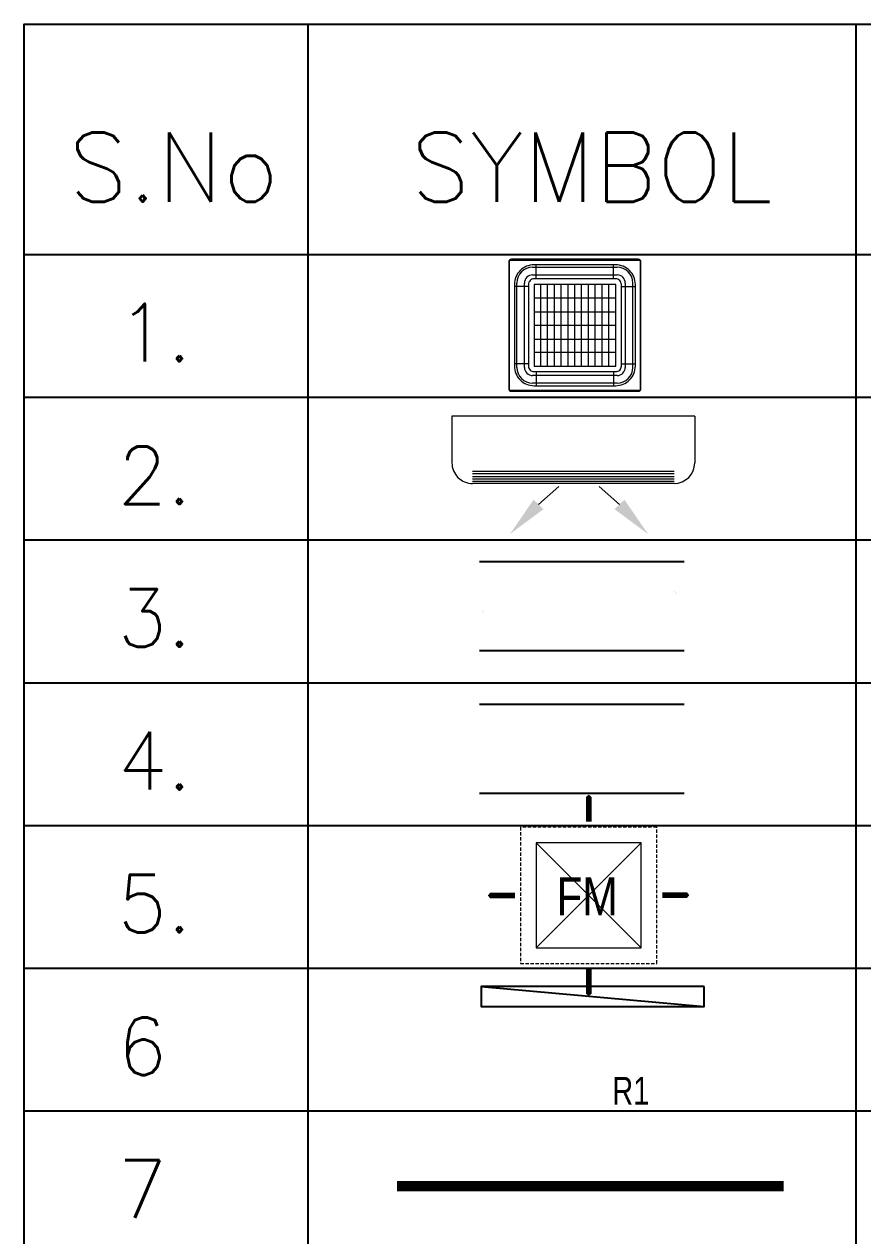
# Model space of a CAD drawing. Header units: millimetres. Extents: x 3552052 to 4144896, y -707811 to -630695.
# Drawn here: x 4025804 to 4027501, y -663655 to -661202 of the extents above; entities that cross this region are included whole.
import ezdxf

# ---------------------------------------------------------------- set-up
doc = ezdxf.new("R2010")
doc.units = ezdxf.units.MM
doc.header["$LTSCALE"] = 6
doc.header["$MEASUREMENT"] = 0
doc.linetypes.add('ACAD_ISO04W100', pattern=[30, 24, -3, 0, -3])
doc.linetypes.add('DASHED', pattern=[0.75, 0.5, -0.25])
for name, color, linetype, lineweight in [('axes', 40, 'ACAD_ISO04W100', 0), ('ELE-LIGHTING WIRRING', 7, 'CONTINUOUS', 0), ('HTL-AC UNIT', 5, 'CONTINUOUS', 0), ('HVAC_HI_WALL_1TR', 1, 'CONTINUOUS', 0), ('M HVAC HIGH WALL UNIT', 3, 'CONTINUOUS', 0), ('MEP_HVAC_COPPER_PIPE', 5, 'CONTINUOUS', 0), ('MEP_HVAC_RA_DUCT', 1, 'CONTINUOUS', 0), ('MEP_HVAC_RA_RAISERS', 3, 'CONTINUOUS', 0), ('MEP_HVAC_SUPPLY_AIR_DUCT', 3, 'CONTINUOUS', 0), ('MEP_HVAC_SUPPLY_DIFFUSER', 5, 'CONTINUOUS', 0), ('Supply Diffusers', 3, 'CONTINUOUS', 0)]:
    doc.layers.add(name, color=color, linetype=linetype, lineweight=lineweight)
doc.styles.add('ARIEL', font='sanss___.ttf', dxfattribs={"width": 0.75})
doc.styles.add('ROMAN', font='arial.ttf', dxfattribs={"width": 0.8})
doc.styles.get("Standard").update_dxf_attribs({"font": 'SIMPLEX'})

# ---------------------------------------------------------------- blocks, each defined once
blk = doc.blocks.new('CASSETTE UNIT - 3TR')
at = {"layer": 'HTL-AC UNIT', "color": 3}
for p, q in [((953753.2, -137420.8), (954583.3, -137420.8)), ((953753.2, -138250.3), (953753.2, -137420.8)), ((954583.3, -137420.8), (954583.3, -138250.3)), ((953951.9, -138095), (953951.9, -137576.1)), ((953995.2, -138095), (953995.2, -137576.1)), ((954038.4, -138095), (954038.4, -137576.1)), ((954081.7, -138095), (954081.7, -137576.1)), ((954124.9, -138095), (954124.9, -137576.1)), ((954168.2, -138095), (954168.2, -137576.1)), ((954211.4, -138095), (954211.4, -137576.1)), ((954254.8, -138095), (954254.8, -137576.1)), ((954298.1, -138095), (954298.1, -137576.1)), ((954341.3, -138095), (954341.3, -137576.1)), ((954384.6, -138095), (954384.6, -137576.1)), ((954428, -137663.5), (953908.5, -137663.5)), ((953908.5, -137750), (954428, -137750)), ((954428, -137836.5), (953908.5, -137836.5)), ((953908.5, -137923.1), (954428, -137923.1)), ((954428, -138009.6), (953908.5, -138009.6)), ((954583.3, -138250.3), (953753.2, -138250.3))]:
    blk.add_line(p, q, dxfattribs=at)
at = {"layer": 'HTL-AC UNIT', "color": 1}
for p, q in [((953899.9, -137466.7), (954436.6, -137466.7)), ((953899.9, -137515.2), (954436.6, -137515.2)), ((953799.1, -138103.6), (953799.1, -137567.5)), ((953847.6, -138103.6), (953847.6, -137567.5)), ((954488.9, -137567.5), (954488.9, -138103.6)), ((954537.4, -138103.6), (954537.4, -137567.5)), ((954436.6, -138155.9), (953899.9, -138155.9)), ((954436.6, -138204.4), (953899.9, -138204.4))]:
    blk.add_line(p, q, dxfattribs=at)
at = {"layer": 'HTL-AC UNIT', "color": 8}
for p, q in [((953921.7, -137540.4), (953921.7, -137451.2)), ((954414.8, -137540.4), (954414.8, -137451.2)), ((953872.8, -137589.3), (953783.6, -137589.3)), ((954463.7, -137589.3), (954552.9, -137589.3)), ((953872.8, -138081.8), (953783.6, -138081.8)), ((954463.7, -138081.8), (954552.9, -138081.8)), ((953921.7, -138130.7), (953921.7, -138219.9)), ((954414.8, -138130.7), (954414.8, -138219.9))]:
    blk.add_line(p, q, dxfattribs=at)
at = {"layer": 'HTL-AC UNIT', "color": 3}
blk.add_lwpolyline([(953765.8, -138255.6), (954570.7, -138255.6, 0.414214), (954588.5, -138237.7), (954588.5, -137433.4, 0.414214), (954570.7, -137415.6), (953765.8, -137415.6, 0.414214), (953747.9, -137433.4), (953747.9, -138237.7, 0.414214)], format="xyb", close=True, dxfattribs=at)
at = {"layer": 'HTL-AC UNIT', "color": 8}
for points in [[(953908.5, -138219.9), (954428, -138219.9, 0.414214), (954552.9, -138095), (954552.9, -137576.1, 0.414214), (954428, -137451.2), (953908.5, -137451.2, 0.414214), (953783.6, -137576.1), (953783.6, -138095, 0.414214)], [(953908.5, -138130.7), (954428, -138130.7, 0.414214), (954463.7, -138095), (954463.7, -137576.1, 0.414214), (954428, -137540.4), (953908.5, -137540.4, 0.414214), (953872.8, -137576.1), (953872.8, -138095, 0.414214)]]:
    blk.add_lwpolyline(points, format="xyb", close=True, dxfattribs=at)
blk.add_lwpolyline([(953908.5, -138095), (954428, -138095), (954428, -137576.1), (953908.5, -137576.1)], close=True, dxfattribs=at)
at = {"layer": 'HTL-AC UNIT', "color": 1}
for centre, radius, start, end in [((953899.9, -137567.5), 100.7, 90, 180), ((954436.6, -137567.5), 100.7, 0, 90), ((953899.9, -137567.5), 52.3, 90, 180), ((954436.6, -137567.5), 52.3, 0, 90), ((953899.9, -138103.6), 100.7, 180, 270), ((953899.9, -138103.6), 52.3, 180, 270), ((954436.6, -138103.6), 52.3, 270, 0), ((954436.6, -138103.6), 100.7, 270, 0)]:
    blk.add_arc(centre, radius, start, end, dxfattribs=at)
blk = doc.blocks.new('HI WALL SPLIT AC UNIT 1TR')
at = {"layer": 'M HVAC HIGH WALL UNIT', "color": 1, "lineweight": 5}
for p, q in [((1294404.3, -128752), (1294404.3, -129681)), ((1294404.3, -128752), (1294583.6, -128752)), ((1294662.3, -128830.7), (1294662.3, -129602.2)), ((1294404.3, -129681), (1294583.6, -129681))]:
    blk.add_line(p, q, dxfattribs=at)
at = {"layer": 'M HVAC HIGH WALL UNIT', "color": 8, "lineweight": 5}
for p, q in [((1294616.1, -128830.7), (1294616.1, -129602.2)), ((1294625.4, -128830.7), (1294625.4, -129602.2)), ((1294636.9, -128830.7), (1294636.9, -129602.2)), ((1294646.2, -128830.7), (1294646.2, -129602.2)), ((1294655.4, -128830.7), (1294655.4, -129602.2))]:
    blk.add_line(p, q, dxfattribs=at)
at = {"layer": 'M HVAC HIGH WALL UNIT', "color": 7, "lineweight": 5}
for p, q in [((1294742.7, -129039.8), (1294673.6, -129117.4)), ((1294742.7, -129349.7), (1294673.6, -129272.1))]:
    blk.add_line(p, q, dxfattribs=at)
at = {"layer": 'M HVAC HIGH WALL UNIT', "color": 1, "lineweight": 5}
for centre, start, end in [((1294583.6, -128830.7), 0, 90), ((1294583.6, -129602.2), 270, 0)]:
    blk.add_arc(centre, 78.8, start, end, dxfattribs=at)
at = {"layer": 'M HVAC HIGH WALL UNIT', "color": 7, "lineweight": 5}
for points in [[(1294760.9, -129058.7), (1294724.5, -129020.9), (1294856.2, -128930.6)], [(1294760.9, -129330.8), (1294724.5, -129368.6), (1294856.2, -129458.9)]]:
    blk.add_solid(points, dxfattribs=at)
blk = doc.blocks.new('FM3')
at = {"layer": 'Supply Diffusers'}
for p, q in [((234.6, -234.9), (-235.4, 235.1)), ((-235.4, -234.9), (234.6, 235.1))]:
    blk.add_line(p, q, dxfattribs=at)
at = {"layer": 'Supply Diffusers', "color": 7}
for points in [[(0.6, 451.1, 0, 150, 0), (0.6, 390.6, 25, 25, 0), (0.6, 330.1, 25, 25, 0)], [(-451.4, -0.9, 0, 150, 0), (-390.9, -0.9, 25, 25, 0), (-330.4, -0.9, 25, 25, 0)], [(450.6, 1.1, 0, 150, 0), (390.1, 1.1, 25, 25, 0), (329.6, 1.1, 25, 25, 0)], [(0.6, -450.9, 0, 150, 0), (0.6, -390.4, 25, 25, 0), (0.6, -329.9, 25, 25, 0)]]:
    blk.add_lwpolyline(points, format="xyseb", dxfattribs=at)
at = {"layer": 'Supply Diffusers', "linetype": 'DASHED', "ltscale": 5}
blk.add_lwpolyline([(-305.4, -304.9), (304.6, -304.9), (304.6, 305.1), (-305.4, 305.1)], close=True, dxfattribs=at)
at = {"layer": 'Supply Diffusers'}
blk.add_lwpolyline([(-235.4, -234.9), (234.6, -234.9), (234.6, 235.1), (-235.4, 235.1)], close=True, dxfattribs=at)
at = {"layer": 'Supply Diffusers', "style": 'ROMAN', "width": 0.8}
blk.add_text('FM', height=170, dxfattribs=at).set_placement((-144.4, -89.7))
blk = doc.blocks.new('SA DIFFUSER 600X600MM')
at = {"layer": 'Supply Diffusers', "color": 1, "xscale": 0.9836065573758823, "yscale": 0.9836065573758823, "zscale": 0.9836065573758823}
blk.add_blockref('FM3', (1302829.9, -127949.5, 14384.8), dxfattribs=at)
blk = doc.blocks.new('RA_RAISER')
at = {"layer": 'MEP_HVAC_RA_RAISERS', "lineweight": 25}
blk.add_line((3561965.8, -606672.8), (3562865.8, -606752.8), dxfattribs=at)
blk.add_lwpolyline([(3562865.8, -606672.8), (3561965.8, -606672.8), (3561965.8, -606752.8), (3562865.8, -606752.8)], close=True, dxfattribs=at)
blk.add_lwpolyline([(3562415.8, -606784, 0, 66.4, 0), (3562415.8, -606861.5, 0, 0, 0), (3562415.8, -606988.1, 0, 0, 0), (3562515.9, -606988.1, 0, 0, 0), (3562240.8, -607052.5, 0, 0, 0), (3562393.1, -607052.5, 0, 0, 0), (3562393.1, -607148, 0, 0, 0)], format="xyseb", dxfattribs=at)
at = {"layer": 'MEP_HVAC_RA_RAISERS', "lineweight": 25, "insert": (3562494.5, -607037.4), "char_height": 112.5, "width": 174.151, "attachment_point": 1, "style": 'ARIEL'}
blk.add_mtext('R1', dxfattribs=at)

msp = doc.modelspace()

# ---------------------------------------------------------------- linework, layer by layer
at = {"layer": 'axes', "color": 7, "linetype": 'ByBlock', "lineweight": -3}
for p, q in [((4026377.5, -661202.4), (4026377.5, -666003.3)), ((4027486.6, -661202.4), (4027486.6, -666003.3)), ((4025803.8, -661668.5), (4030763.4, -661668.5)), ((4025803.8, -661957.5), (4030763.4, -661957.5)), ((4025803.8, -662246.5), (4030763.4, -662246.5)), ((4025803.8, -662535.4), (4030763.4, -662535.4)), ((4025803.8, -662824.4), (4030763.4, -662824.4)), ((4025803.8, -663113.4), (4030763.4, -663113.4)), ((4025803.8, -663402.4), (4030763.4, -663402.4))]:
    msp.add_line(p, q, dxfattribs=at)
msp.add_lwpolyline([(4025803.8, -666003.3), (4025803.8, -661202.4), (4030763.4, -661202.4), (4030763.4, -666003.3)], dxfattribs=at)
at = {"layer": 'MEP_HVAC_COPPER_PIPE', "lineweight": -3, "const_width": 21.3}
msp.add_lwpolyline([(4026558.1, -663554.6), (4027340.8, -663554.6)], dxfattribs=at)
at = {"layer": 'MEP_HVAC_RA_DUCT', "color": 7, "lineweight": -3}
for p, q in [((4026725, -662578.9), (4027139.4, -662578.9)), ((4027139.4, -662759.6), (4026725, -662759.6))]:
    msp.add_line(p, q, dxfattribs=at)
at = {"layer": 'MEP_HVAC_RA_DUCT', "color": 7, "lineweight": -3, "const_width": 0.00516}
for points in [[(4026725, -662816.6), (4026725, -662724), (4026761.6, -662724), (4026688.5, -662614.5), (4026725, -662614.5), (4026725, -662541.1)], [(4027139.4, -662816.6), (4027139.4, -662724), (4027176, -662724), (4027102.9, -662614.5), (4027139.4, -662614.5), (4027139.4, -662541.1)]]:
    msp.add_lwpolyline(points, dxfattribs=at)
at = {"layer": 'MEP_HVAC_SUPPLY_AIR_DUCT', "lineweight": -3}
for p, q in [((4026725, -662290), (4027139.4, -662290)), ((4027139.4, -662470.6), (4026725, -662470.6))]:
    msp.add_line(p, q, dxfattribs=at)
at = {"layer": 'MEP_HVAC_SUPPLY_AIR_DUCT', "lineweight": -3, "const_width": 0.00516}
for points in [[(4026725, -662527.6), (4026725, -662435), (4026761.6, -662435), (4026688.5, -662325.5), (4026725, -662325.5), (4026725, -662252.1)], [(4027139.4, -662527.6), (4027139.4, -662435), (4027176, -662435), (4027102.9, -662325.5), (4027139.4, -662325.5), (4027139.4, -662252.1)]]:
    msp.add_lwpolyline(points, dxfattribs=at)

# ---------------------------------------------------------------- block references
at = {"layer": 'HTL-AC UNIT', "lineweight": -3, "xscale": 0.3182569459745374, "yscale": 0.3182569459745374, "zscale": 0.3182569459745374}
msp.add_blockref('CASSETTE UNIT - 3TR', (3723247.3, -617944.7), dxfattribs=at)
at = {"layer": 'HVAC_HI_WALL_1TR', "lineweight": -3, "xscale": 0.5287657597992649, "yscale": 0.5287657597992649, "zscale": 0.5287657597992649, "rotation": 270}
msp.add_blockref('HI WALL SPLIT AC UNIT 1TR', (4095240.1, 22441.1), dxfattribs=at)
at = {"layer": 'MEP_HVAC_RA_RAISERS', "lineweight": -3, "xscale": 0.5010619716585203, "yscale": 0.5010619716585203, "zscale": 0.5010619716585203}
msp.add_blockref('RA_RAISER', (2241962.9, -359170), dxfattribs=at)
at = {"layer": 'MEP_HVAC_SUPPLY_DIFFUSER', "lineweight": -3, "xscale": 0.4594809161644151, "yscale": 0.4594809161644151, "zscale": 0.4594809161644151}
msp.add_blockref('SA DIFFUSER 600X600MM', (3428320.4, -604175.6, 9356.4), dxfattribs=at)

# ---------------------------------------------------------------- texts
at = {"layer": 'ELE-LIGHTING WIRRING', "color": 7, "lineweight": -3, "width": 358.178, "attachment_point": 1}
for s, insert, char_height in [('{\\C256;S.No}', (4025893.5, -661421.9), 139.929), ('{\\C256;SYMBOL}', (4026586.3, -661421.9), 139.929), ('{\\C256;1.}', (4025992.8, -661768.3), 116.61), ('{\\C256;2.}', (4025992.8, -662057.3), 116.61), ('{\\C256;3.}', (4025992.8, -662346.2), 116.61), ('{\\C256;4.}', (4025992.8, -662635.2), 116.61), ('{\\C256;5.}', (4025992.8, -662924.2), 116.61), ('{\\C256;6}', (4025992.8, -663213.2), 116.61), ('{\\C256;7}', (4025992.8, -663502.2), 116.61)]:
    msp.add_mtext(s, dxfattribs=dict(at, insert=insert, char_height=char_height))

doc.saveas('drawing.dxf')
